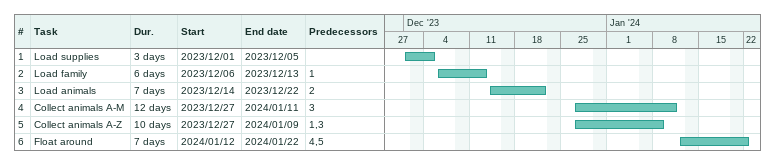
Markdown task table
| ID | Task | Duration | Start | Finish | Predecessors |
|---|---|---|---|---|---|
| 1 | Load supplies | 3d | 2023-12-01 | 2023-12-05 |  |
| 2 | Load family | 6d | 2023-12-06 | 2023-12-13 | 1 |
| 3 | Load animals | 7d | 2023-12-14 | 2023-12-22 | 2 |
| 4 | Collect animals A-M | 12d | 2023-12-27 | 2024-01-11 | 3 |
| 5 | Collect animals A-Z | 10d | 2023-12-27 | 2024-01-09 | 1, 3 |
| 6 | Float around | 7d | 2024-01-12 | 2024-01-22 | 4, 5 |
